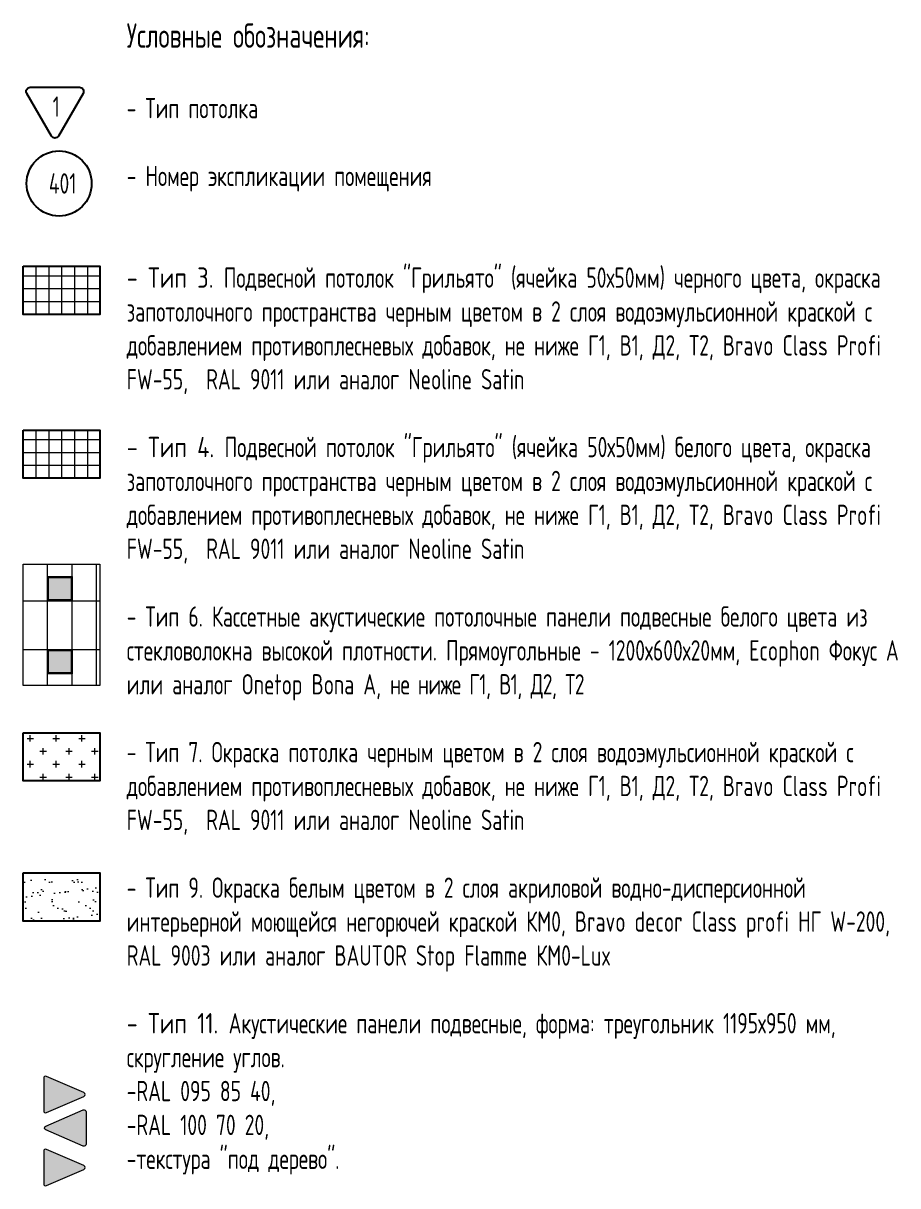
# Model space of a CAD drawing. Header units: millimetres. Extents: x -510890 to 418982, y -118257 to 141350.
# Drawn here: x 202724 to 213478, y 27919 to 42213 of the extents above; entities that cross this region are included whole.
import ezdxf

# ---------------------------------------------------------------- set-up
doc = ezdxf.new("R2010")
doc.units = ezdxf.units.MM
doc.layers.add('АР_Полы_Штриховка', color=252, linetype='Continuous', lineweight=0)
doc.layers.add('АР_Потолки_Штриховка', color=252, linetype='Continuous', lineweight=0)
for name, color, linetype, lineweight, true_color in [('АР_Потолок_RAL 095 85 40', 7, 'Continuous', 5, 0xddc87a), ('АР_Потолок_RAL 100 70 20', 7, 'Continuous', 5, 0xb3ac85), ('АР_Потолок_Грильято_белый_50х50', 7, 'Continuous', 5, 0x8e00bd), ('АР_Потолок_Грильято_черный_50х50', 7, 'Continuous', 5, 0xfa3e00), ('АР_Потолок_Покраска', 7, 'Continuous', 5, 0x007399), ('АР_Потолок_Текстура дерево', 7, 'Continuous', 5, 0xe7bf8e)]:
    doc.layers.add(name, color=color, linetype=linetype, lineweight=lineweight, true_color=true_color)
doc.styles.add('ISOCPEUR', font='isocpeur.ttf', dxfattribs={"height": 800})

msp = doc.modelspace()

# ---------------------------------------------------------------- hatches: boundary and pattern name
at = {"layer": 'АР_Потолки_Штриховка', "ltscale": 100, "true_color": 0xf8f6b0}
h = msp.add_hatch(color=51, dxfattribs=at)
h.dxf.hatch_style = 1
h.paths.add_polyline_path([(203036.4, 35123.8), (203311.4, 35123.8), (203311.4, 35398.8), (203036.4, 35398.8)])
h = msp.add_hatch(color=51, dxfattribs=at)
h.dxf.hatch_style = 1
h.paths.add_polyline_path([(203036.4, 34223.8), (203311.4, 34223.8), (203311.4, 34498.8), (203036.4, 34498.8)])
at = {"layer": 'АР_Потолок_RAL 095 85 40', "transparency": 33554687}
h = msp.add_hatch(color=256, dxfattribs=at)
h.dxf.hatch_style = 1
h.paths.add_polyline_path([(202975, 28841, 0.5396909), (203009.9, 28818.1), (203470.3, 29017.5, 0.6566108), (203470.3, 29063.4), (203009.9, 29262.8, 0.5396909), (202975, 29239.9)])
at = {"layer": 'АР_Потолок_RAL 100 70 20', "transparency": 33554687}
h = msp.add_hatch(color=256, dxfattribs=at)
h.dxf.hatch_style = 1
h.paths.add_polyline_path([(203462.6, 28406.2, 0.5396909), (203497.6, 28429.1), (203497.6, 28827.9, 0.5396909), (203462.6, 28850.9), (203002.3, 28651.5, 0.6566108), (203002.3, 28605.6)])
at = {"layer": 'АР_Потолок_Грильято_белый_50х50', "transparency": 33554687}
h = msp.add_hatch(dxfattribs=at)
h.set_pattern_fill('ANSI37', color=256, scale=50, angle=45)
h.set_pattern_definition([(90, (202723.86, 36618.87), (-158.75, 0), []), (180, (202723.86, 36618.87), (0, -158.75), [])])
h.paths.add_polyline_path([(202723.9, 37210.7), (203667.6, 37210.7), (203667.6, 36618.9), (202723.9, 36618.9)])
at = {"layer": 'АР_Потолок_Грильято_черный_50х50', "transparency": 33554687}
h = msp.add_hatch(dxfattribs=at)
h.set_pattern_fill('ANSI37', color=256, scale=50, angle=45)
h.set_pattern_definition([(90, (202723.86, 38632.97), (-158.75, 0), []), (180, (202723.86, 38632.97), (0, -158.75), [])])
h.paths.add_polyline_path([(202723.9, 39224.8), (203667.6, 39224.8), (203667.6, 38633), (202723.9, 38633)])
at = {"layer": 'АР_Потолок_Покраска'}
h = msp.add_hatch(dxfattribs=at)
h.set_pattern_fill('CROSS', color=256, scale=25)
h.set_pattern_definition([(0, (-6303, 40563.35), (158.75, 158.75), [79.375, -238.125]), (90, (-6263.3, 40523.67), (-158.75, 158.75), [79.375, -238.125])])
h.paths.add_polyline_path([(202723.9, 33487.5), (203667.6, 33487.5), (203667.6, 32895.6), (202723.9, 32895.6)])
h = msp.add_hatch(dxfattribs=at)
h.set_pattern_fill('AR-SAND', color=256, scale=5)
h.set_pattern_definition([(37.5, (-6303, 43076.53), (-8.00016, 244.70662), [0, -193.04, 0, -215.9, 0, -206.375]), (7.5, (-6303, 43076.53), (224.76164, 358.41255), [0, -104.14, 0, -173.99, 0, -66.675]), (327.5, (-6459.2, 43076.53), (395.49619, 0.7186), [0, -63.5, 0, -228.6, 0, -298.45]), (317.5, (-6459.2, 43076.53), (381.7782, 111.46466), [0, -31.75, 0, -149.86, 0, -171.45])])
h.paths.add_polyline_path([(202723.9, 31764.8), (203667.6, 31764.8), (203667.6, 31172.9), (202723.9, 31172.9)])
at = {"layer": 'АР_Потолок_Текстура дерево', "transparency": 33554687}
h = msp.add_hatch(color=256, dxfattribs=at)
h.dxf.hatch_style = 1
h.paths.add_polyline_path([(202975, 27943.6, 0.5396909), (203009.9, 27920.6), (203470.3, 28120.1, 0.6566108), (203470.3, 28165.9), (203009.9, 28365.4, 0.5396909), (202975, 28342.4)])

# ---------------------------------------------------------------- linework, layer by layer
msp.add_lwpolyline([(202809.8, 41425.5), (203416.1, 41425.5, -0.5773495), (203459.4, 41350.5), (203156.2, 40825.5, -0.5773541), (203069.6, 40825.5), (202766.5, 41350.5, -0.5773491), (202809.8, 41425.5, -0.0000017)], format="xyb")
for points in [[(202723.9, 39224.8), (203667.6, 39224.8), (203667.6, 38633), (202723.9, 38633)], [(202723.9, 37210.7), (203667.6, 37210.7), (203667.6, 36618.9), (202723.9, 36618.9)], [(202723.9, 33487.5), (203667.6, 33487.5), (203667.6, 32895.6), (202723.9, 32895.6)], [(202723.9, 31764.8), (203667.6, 31764.8), (203667.6, 31172.9), (202723.9, 31172.9)]]:
    msp.add_lwpolyline(points, close=True)
msp.add_circle((203164.7, 40242.8), 400)
at = {"layer": 'АР_Полы_Штриховка'}
msp.add_lwpolyline([(202723.9, 35561.3), (203667.6, 35561.3), (203667.6, 34069.4), (202723.9, 34069.4)], close=True, dxfattribs=at)
at = {"layer": 'АР_Потолки_Штриховка', "color": 18, "ltscale": 100, "true_color": 0x000000}
for points in [[(203023.9, 34069.4), (203023.9, 35561.3)], [(203323.9, 34069.4), (203323.9, 35561.3)], [(203623.9, 34069.4), (203623.9, 35561.3)], [(202723.9, 35111.3), (203667.6, 35111.3)], [(202723.9, 34511.3), (203667.6, 34511.3)]]:
    msp.add_lwpolyline(points, dxfattribs=at)
for points in [[(203323.9, 35111.3), (203023.9, 35111.3), (203023.9, 35411.3), (203323.9, 35411.3)], [(203311.4, 35123.8), (203036.4, 35123.8), (203036.4, 35398.8), (203311.4, 35398.8)], [(203323.9, 34211.3), (203023.9, 34211.3), (203023.9, 34511.3), (203323.9, 34511.3)], [(203311.4, 34223.8), (203036.4, 34223.8), (203036.4, 34498.8), (203311.4, 34498.8)]]:
    msp.add_lwpolyline(points, close=True, dxfattribs=at)
for points in [[(203009.9, 29262.8, 0.5396909), (202975, 29239.9), (202975, 28841, 0.5396909), (203009.9, 28818.1), (203470.3, 29017.5, 0.6566108), (203470.3, 29063.4), (203009.9, 29262.8)], [(203462.6, 28850.9, -0.5396909), (203497.6, 28827.9), (203497.6, 28429.1, -0.5396909), (203462.6, 28406.2), (203002.3, 28605.6, -0.6566108), (203002.3, 28651.5), (203462.6, 28850.9)], [(203009.9, 28365.4, 0.5396909), (202975, 28342.4), (202975, 27943.6, 0.5396909), (203009.9, 27920.6), (203470.3, 28120.1, 0.6566108), (203470.3, 28165.9), (203009.9, 28365.4)]]:
    msp.add_lwpolyline(points, format="xyb", dxfattribs=at)

# ---------------------------------------------------------------- texts
at = {"char_height": 250, "attachment_point": 1, "style": 'ISOCPEUR'}
for s, insert, width in [('\\A1;{\\H1.2x;\\W0.7;Условные обозначения: \\H1.66667x;\\P\\pxql;\\H0.5x;\\P\\A0;- Тип потолка\\P\\P- Номер экспликации помещения\\P\\P\\pq*;\\P\\W0.8;- Тип 3. \\W0.7;Подвесной потолок "Грильято" (ячейка 50х50мм) черного цвета, окраска запотолочного пространства черным цветом в 2 слоя водоэмульсионной краской с добавлением противоплесневых добавок, не ниже Г1, В1, Д2, Т2, Bravo Class Profi FW-55,  RAL 9011 или аналог Neoline Satin \\P\\W0.8;\\P- Тип 4. \\W0.7;Подвесной потолок "Грильято" (ячейка 50х50мм) белого цвета, окраска запотолочного пространства черным цветом в 2 слоя водоэмульсионной краской с добавлением противоплесневых добавок, не ниже Г1, В1, Д2, Т2, Bravo Class Profi FW-55,  RAL 9011 или аналог Neoline Satin \\P\\P- Тип 6. Кассетные акустические потолочные панели подвесные белого цвета из стекловолокна высокой плотности. Прямоугольные - 1200х600х20мм, Ecophon Фокус А или аналог Onetop Bona A, \\T0.95;не ниже Г1, В1, Д2, Т2\\P\\T1;\\P\\pql;- Тип 7. Окраска потолка черным цветом в 2 слоя водоэмульсионной краской с добавлением противоплесневых добавок, не ниже Г1, В1, Д2, Т2, Bravo Class Profi FW-55,  RAL 9011 или аналог Neoline Satin \\P\\P- Тип 9. Окраска белым цветом в 2 слоя акриловой водно-дисперсионной интерьерной моющейся негорючей краской КМ0, Bravo decor Class profi НГ W-200, RAL 9003 или аналог BAUTOR Stop Flamme КМ0-Lux \\P\\W0.8;\\P- Тип 11. \\W0.7;Акустические панели подвесные, форма: треугольник 1195х950 мм, скругление углов.\\P\\pq*;-RAL 095 85 40, \\P-RAL 100 70 20, \\P-текстура "под д\\C7;ерево".}', (203996.1, 42211.2), 9733.244), ('{\\W0.7;1}', (203085.5, 41313.5), 294.334), ('{\\W0.7;401}', (203038.4, 40368.4), 294.334)]:
    msp.add_mtext(s, dxfattribs=dict(at, insert=insert, width=width))

doc.saveas('drawing.dxf')
